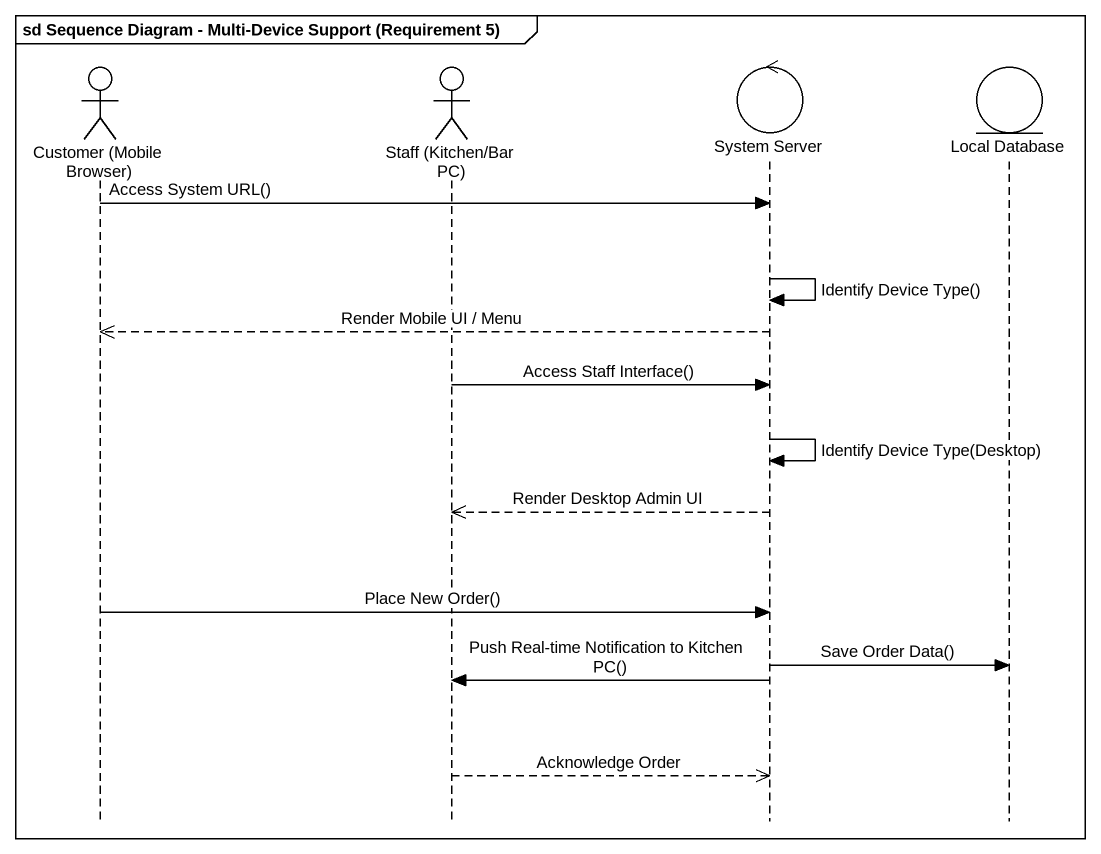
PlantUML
@startuml
mainframe sd Sequence Diagram - Multi-Device Support (Requirement 5)
hide footbox
actor "Customer (Mobile Browser)" as Customer_Mobile_Browser
actor "Staff (Kitchen/Bar PC)" as Staff_Kitchen_Bar_PC
control "System Server" as System_Server
entity "Local Database" as Local_Database

Customer_Mobile_Browser -> System_Server : Access System URL()
System_Server -> System_Server : Identify Device Type()
System_Server -->> Customer_Mobile_Browser : Render Mobile UI / Menu
Staff_Kitchen_Bar_PC -> System_Server : Access Staff Interface()
System_Server -> System_Server : Identify Device Type(Desktop)
System_Server -->> Staff_Kitchen_Bar_PC : Render Desktop Admin UI
Customer_Mobile_Browser -> System_Server : Place New Order()
System_Server -> Local_Database : Save Order Data()
System_Server -> Staff_Kitchen_Bar_PC : Push Real-time Notification to Kitchen PC()
Staff_Kitchen_Bar_PC -->> System_Server : Acknowledge Order
@enduml
